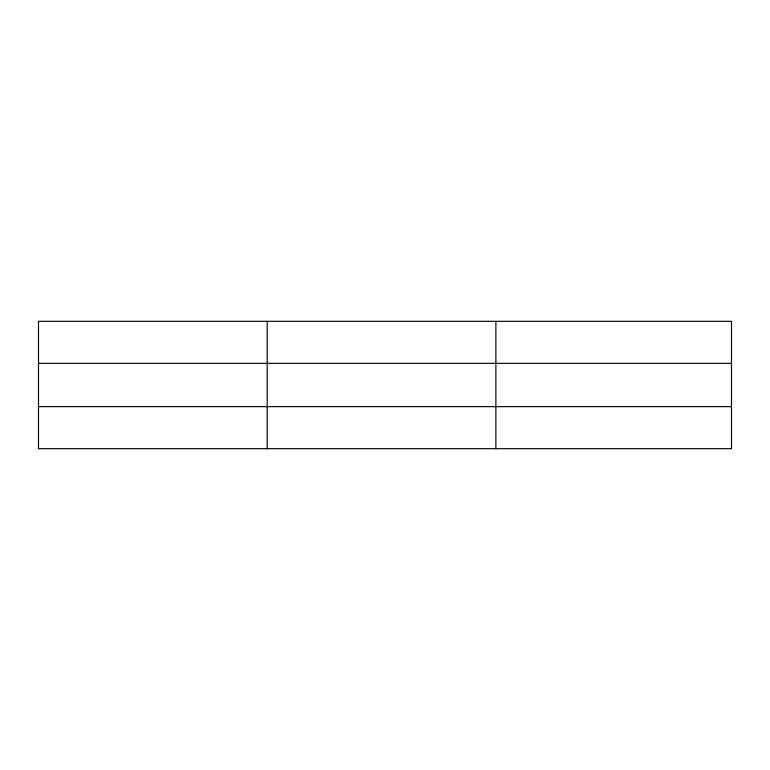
<?xml version="1.0" encoding="UTF-8"?>
<svg xmlns="http://www.w3.org/2000/svg" width="770" height="770" viewBox="0 0 770 770"><rect width="100%" height="100%" fill="white"/><g stroke="black" fill="none" stroke-linecap="round" stroke-linejoin="round"><path stroke-width="1.16" d="M267.19 448.679L267.19 321.321M495.88 448.679L495.88 321.321M731.5 363.353L731.5 321.321L38.5 321.321L38.5 448.679L731.5 448.679L731.5 363.353L38.5 363.353M38.5 406.647L731.5 406.647"/></g></svg>
